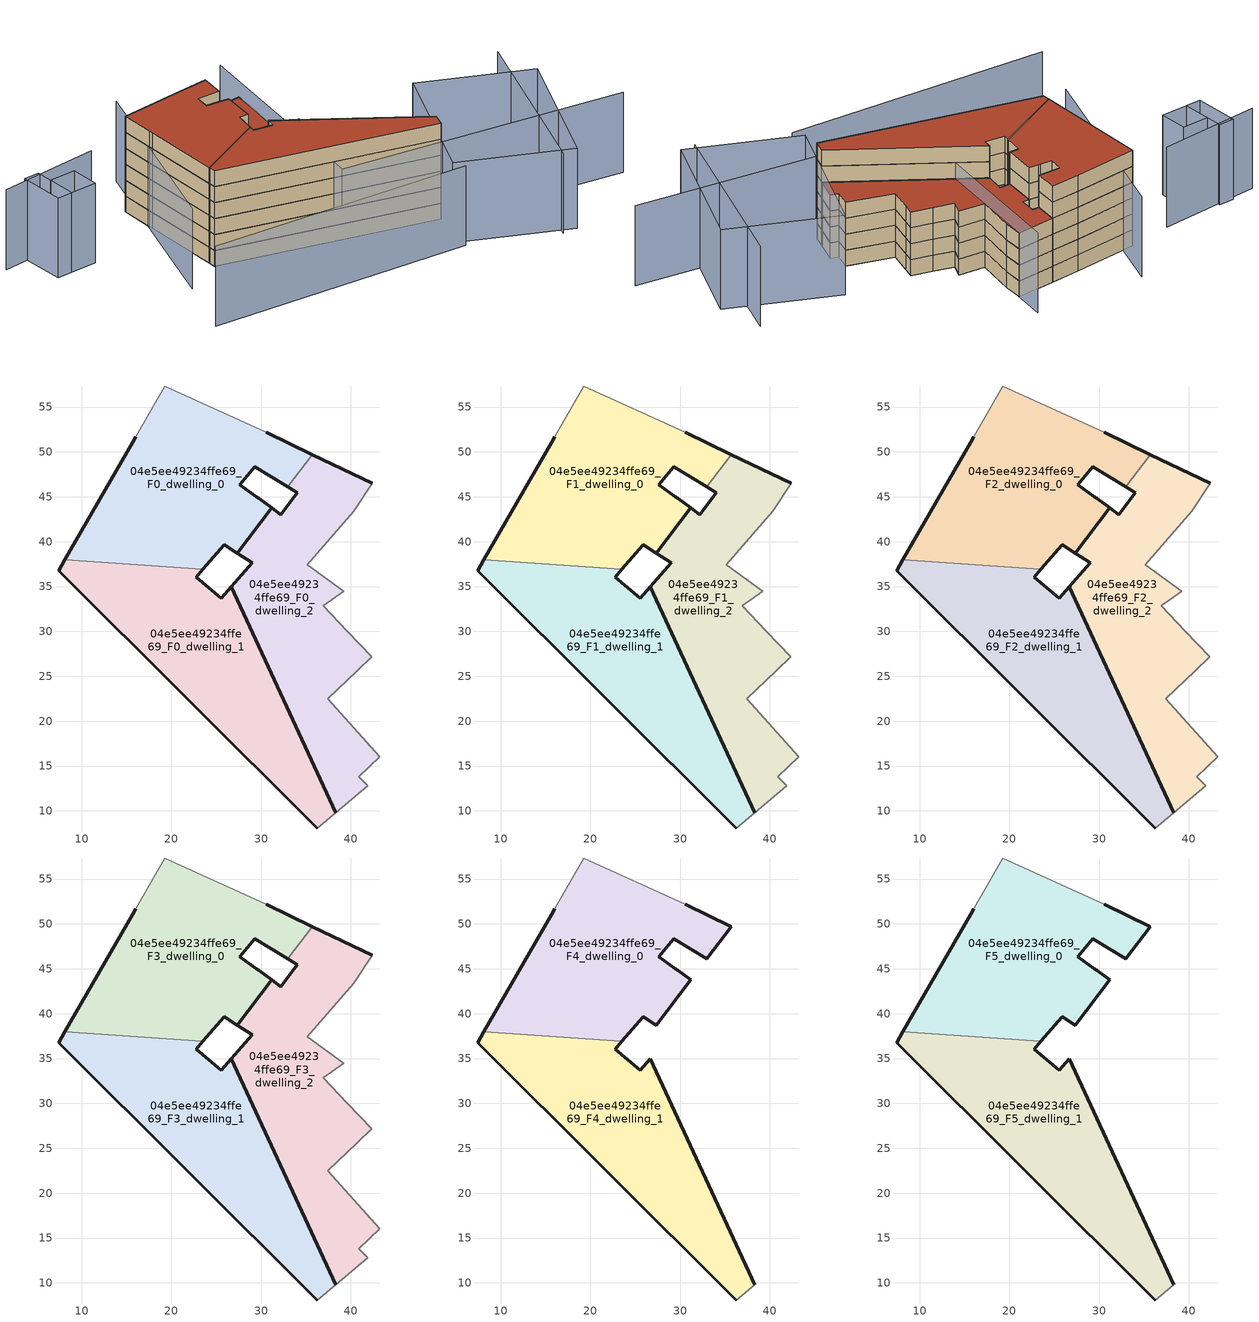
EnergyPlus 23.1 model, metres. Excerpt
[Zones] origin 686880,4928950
04e5ee49234ffe69_F0_dwelling_0
 floor ground (EU_floor_Construction): 31.18,43.76 29.73,44.82 29.49,44.99 27.64,46.34 29.28,48.36 32.96,46.1 35.72,49.72 30.57,52.19 19.29,57.35 16.01,51.67 15.69,51.11 8.13,37.99 23.52,36.91 25.91,39.66 27.35,38.73 z0
 wall outside (EU_wall_Construction): 30.57,52.19 35.72,49.72 / 32.96,46.1 29.28,48.36 27.64,46.34 29.49,44.99 29.73,44.82 31.18,43.76 27.35,38.73 25.91,39.66 23.52,36.91 / 8.13,37.99 15.69,51.11 16.01,51.67 z0:3
 wall adiabatic (EU_wall_Construction): 16.01,51.67 19.29,57.35 30.57,52.19 z0:3
 wall to 04e5ee49234ffe69_F0_dwelling_2 (EU_wall_Construction): 35.72,49.72 32.96,46.1 z0:3
 wall to 04e5ee49234ffe69_F0_dwelling_1 (EU_wall_Construction): 23.52,36.91 8.13,37.99 z0:3
04e5ee49234ffe69_F0_dwelling_1
 floor ground (EU_floor_Construction): 38.31,9.81 26.67,34.96 25.57,33.7 22.77,36.04 23.52,36.91 8.13,37.99 7.43,36.78 36.26,8.1 z0
 wall outside (EU_wall_Construction): 23.52,36.91 22.77,36.04 25.57,33.7 26.67,34.96 38.31,9.81 / 36.26,8.1 7.43,36.78 8.13,37.99 z0:3
 wall adiabatic (EU_wall_Construction): 38.31,9.81 36.26,8.1 z0:3
04e5ee49234ffe69_F0_dwelling_2
 floor ground (EU_floor_Construction): 41.9,12.78 40.91,13.82 43.25,16.02 37.44,22.48 40.7,25.64 42.35,27.21 39.58,30.02 36.91,32.86 39.22,34.48 35.15,37.41 40.34,43.38 42.41,46.5 35.72,49.72 32.96,46.1 34.04,45.44 32.21,43.01 31.18,43.76 27.35,38.73 29.01,37.65 26.67,34.96 38.31,9.81 z0
 wall outside (EU_wall_Construction): 35.72,49.72 42.41,46.5 / 38.32,9.81 26.67,34.96 29.01,37.65 27.35,38.73 31.18,43.76 32.21,43.01 34.04,45.44 32.96,46.1 z0:3
 wall adiabatic (EU_wall_Construction): 42.41,46.5 40.34,43.38 35.15,37.41 39.22,34.48 36.91,32.86 39.58,30.02 42.35,27.21 40.7,25.64 37.44,22.48 43.25,16.02 40.91,13.82 41.9,12.78 38.31,9.81 z0:3
04e5ee49234ffe69_F1_dwelling_0
 floor to 04e5ee49234ffe69_F0_dwelling_0 (EU_floor_Construction): 31.18,43.76 29.73,44.82 29.49,44.99 27.64,46.34 29.28,48.36 32.96,46.1 35.72,49.72 30.57,52.19 19.29,57.35 16.01,51.67 15.69,51.11 8.13,37.99 23.52,36.91 25.91,39.66 27.35,38.73 z3
 wall outside (EU_wall_Construction): 30.57,52.19 35.72,49.72 / 32.96,46.1 29.28,48.36 27.64,46.34 29.49,44.99 29.73,44.82 31.18,43.76 27.35,38.73 25.91,39.66 23.52,36.91 / 8.13,37.99 15.69,51.11 16.01,51.67 z3:6
 wall adiabatic (EU_wall_Construction): 16.01,51.67 19.29,57.35 30.57,52.19 z3:6
 wall to 04e5ee49234ffe69_F1_dwelling_2 (EU_wall_Construction): 35.72,49.72 32.96,46.1 z3:6
 wall to 04e5ee49234ffe69_F1_dwelling_1 (EU_wall_Construction): 23.52,36.91 8.13,37.99 z3:6
04e5ee49234ffe69_F1_dwelling_1
 floor to 04e5ee49234ffe69_F0_dwelling_1 (EU_floor_Construction): 38.31,9.81 26.67,34.96 25.57,33.7 22.77,36.04 23.52,36.91 8.13,37.99 7.43,36.78 36.26,8.1 z3
 wall outside (EU_wall_Construction): 23.52,36.91 22.77,36.04 25.57,33.7 26.67,34.96 38.31,9.81 / 36.26,8.1 7.43,36.78 8.13,37.99 z3:6
 wall adiabatic (EU_wall_Construction): 38.31,9.81 36.26,8.1 z3:6
04e5ee49234ffe69_F1_dwelling_2
 floor to 04e5ee49234ffe69_F0_dwelling_2 (EU_floor_Construction): 41.9,12.78 40.91,13.82 43.25,16.02 37.44,22.48 40.7,25.64 42.35,27.21 39.58,30.02 36.91,32.86 39.22,34.48 35.15,37.41 40.34,43.38 42.41,46.5 35.72,49.72 32.96,46.1 34.04,45.44 32.21,43.01 31.18,43.76 27.35,38.73 29.01,37.65 26.67,34.96 38.31,9.81 z3
 wall outside (EU_wall_Construction): 35.72,49.72 42.41,46.5 / 38.32,9.81 26.67,34.96 29.01,37.65 27.35,38.73 31.18,43.76 32.21,43.01 34.04,45.44 32.96,46.1 z3:6
 wall adiabatic (EU_wall_Construction): 42.41,46.5 40.34,43.38 35.15,37.41 39.22,34.48 36.91,32.86 39.58,30.02 42.35,27.21 40.7,25.64 37.44,22.48 43.25,16.02 40.91,13.82 41.9,12.78 38.31,9.81 z3:6
04e5ee49234ffe69_F2_dwelling_0
 floor to 04e5ee49234ffe69_F1_dwelling_0 (EU_floor_Construction): 31.18,43.76 29.73,44.82 29.49,44.99 27.64,46.34 29.28,48.36 32.96,46.1 35.72,49.72 30.57,52.19 19.29,57.35 16.01,51.67 15.69,51.11 8.13,37.99 23.52,36.91 25.91,39.66 27.35,38.73 z6
 wall outside (EU_wall_Construction): 30.57,52.19 35.72,49.72 / 32.96,46.1 29.28,48.36 27.64,46.34 29.49,44.99 29.73,44.82 31.18,43.76 27.35,38.73 25.91,39.66 23.52,36.91 / 8.13,37.99 15.69,51.11 16.01,51.67 z6:9
 wall adiabatic (EU_wall_Construction): 16.01,51.67 19.29,57.35 30.57,52.19 z6:9
 wall to 04e5ee49234ffe69_F2_dwelling_2 (EU_wall_Construction): 35.72,49.72 32.96,46.1 z6:9
 wall to 04e5ee49234ffe69_F2_dwelling_1 (EU_wall_Construction): 23.52,36.91 8.13,37.99 z6:9
04e5ee49234ffe69_F2_dwelling_1
 floor to 04e5ee49234ffe69_F1_dwelling_1 (EU_floor_Construction): 38.31,9.81 26.67,34.96 25.57,33.7 22.77,36.04 23.52,36.91 8.13,37.99 7.43,36.78 36.26,8.1 z6
 wall outside (EU_wall_Construction): 23.52,36.91 22.77,36.04 25.57,33.7 26.67,34.96 38.31,9.81 / 36.26,8.1 7.43,36.78 8.13,37.99 z6:9
 wall adiabatic (EU_wall_Construction): 38.31,9.81 36.26,8.1 z6:9
04e5ee49234ffe69_F2_dwelling_2
 floor to 04e5ee49234ffe69_F1_dwelling_2 (EU_floor_Construction): 41.9,12.78 40.91,13.82 43.25,16.02 37.44,22.48 40.7,25.64 42.35,27.21 39.58,30.02 36.91,32.86 39.22,34.48 35.15,37.41 40.34,43.38 42.41,46.5 35.72,49.72 32.96,46.1 34.04,45.44 32.21,43.01 31.18,43.76 27.35,38.73 29.01,37.65 26.67,34.96 38.31,9.81 z6
 wall outside (EU_wall_Construction): 35.72,49.72 42.41,46.5 / 38.32,9.81 26.67,34.96 29.01,37.65 27.35,38.73 31.18,43.76 32.21,43.01 34.04,45.44 32.96,46.1 z6:9
 wall adiabatic (EU_wall_Construction): 42.41,46.5 40.34,43.38 35.15,37.41 39.22,34.48 36.91,32.86 39.58,30.02 42.35,27.21 40.7,25.64 37.44,22.48 43.25,16.02 40.91,13.82 41.9,12.78 38.31,9.81 z6:9
04e5ee49234ffe69_F3_dwelling_0
 floor to 04e5ee49234ffe69_F2_dwelling_0 (EU_floor_Construction): 31.18,43.76 29.73,44.82 29.49,44.99 27.64,46.34 29.28,48.36 32.96,46.1 35.72,49.72 30.57,52.19 19.29,57.35 16.01,51.67 15.69,51.11 8.13,37.99 23.52,36.91 25.91,39.66 27.35,38.73 z9
 wall outside (EU_wall_Construction): 30.57,52.19 35.72,49.72 / 32.96,46.1 29.28,48.36 27.64,46.34 29.49,44.99 29.73,44.82 31.18,43.76 27.35,38.73 25.91,39.66 23.52,36.91 / 8.13,37.99 15.69,51.11 16.01,51.67 z9:12
 wall adiabatic (EU_wall_Construction): 16.01,51.67 19.29,57.35 30.57,52.19 z9:12
 wall to 04e5ee49234ffe69_F3_dwelling_2 (EU_wall_Construction): 35.72,49.72 32.96,46.1 z9:12
 wall to 04e5ee49234ffe69_F3_dwelling_1 (EU_wall_Construction): 23.52,36.91 8.13,37.99 z9:12
04e5ee49234ffe69_F3_dwelling_1
 floor to 04e5ee49234ffe69_F2_dwelling_1 (EU_floor_Construction): 38.31,9.81 26.67,34.96 25.57,33.7 22.77,36.04 23.52,36.91 8.13,37.99 7.43,36.78 36.26,8.1 z9
 wall outside (EU_wall_Construction): 23.52,36.91 22.77,36.04 25.57,33.7 26.67,34.96 38.31,9.81 / 36.26,8.1 7.43,36.78 8.13,37.99 z9:12
 wall adiabatic (EU_wall_Construction): 38.31,9.81 36.26,8.1 z9:12
04e5ee49234ffe69_F3_dwelling_2
 floor to 04e5ee49234ffe69_F2_dwelling_2 (EU_floor_Construction): 41.9,12.78 40.91,13.82 43.25,16.02 37.44,22.48 40.7,25.64 42.35,27.21 39.58,30.02 36.91,32.86 39.22,34.48 35.15,37.41 40.34,43.38 42.41,46.5 35.72,49.72 32.96,46.1 34.04,45.44 32.21,43.01 31.18,43.76 27.35,38.73 29.01,37.65 26.67,34.96 38.31,9.81 z9
 wall outside (EU_wall_Construction): 35.72,49.72 42.41,46.5 / 38.32,9.81 26.67,34.96 29.01,37.65 27.35,38.73 31.18,43.76 32.21,43.01 34.04,45.44 32.96,46.1 z9:12
 wall adiabatic (EU_wall_Construction): 42.41,46.5 40.34,43.38 35.15,37.41 39.22,34.48 36.91,32.86 39.58,30.02 42.35,27.21 40.7,25.64 37.44,22.48 43.25,16.02 40.91,13.82 41.9,12.78 38.31,9.81 z9:12
 roof outside (EU_roof_Construction): 42.41,46.5 40.34,43.38 35.15,37.41 39.22,34.48 36.91,32.86 39.58,30.02 42.35,27.21 40.7,25.64 37.44,22.48 43.25,16.02 40.91,13.82 41.9,12.78 38.31,9.81 26.67,34.96 29.01,37.65 27.35,38.73 31.18,43.76 32.21,43.01 34.04,45.44 32.96,46.1 35.72,49.72 z12
04e5ee49234ffe69_F4_dwelling_0
 floor to 04e5ee49234ffe69_F3_dwelling_0 (EU_floor_Construction): 31.18,43.76 29.73,44.82 29.49,44.99 27.64,46.34 29.28,48.36 32.96,46.1 35.72,49.72 30.57,52.19 19.29,57.35 16.01,51.67 15.69,51.11 8.13,37.99 23.52,36.91 25.91,39.66 27.35,38.73 z12
 wall outside (EU_wall_Construction): 30.57,52.19 35.72,49.72 32.96,46.1 29.28,48.36 27.64,46.34 29.49,44.99 29.73,44.82 31.18,43.76 27.35,38.73 25.91,39.66 23.52,36.91 / 8.13,37.99 15.69,51.11 16.01,51.67 z12:15
 wall adiabatic (EU_wall_Construction): 16.01,51.67 19.29,57.35 30.57,52.19 z12:15
 wall to 04e5ee49234ffe69_F4_dwelling_1 (EU_wall_Construction): 23.52,36.91 8.13,37.99 z12:15
04e5ee49234ffe69_F4_dwelling_1
 floor to 04e5ee49234ffe69_F3_dwelling_1 (EU_floor_Construction): 38.31,9.81 26.67,34.96 25.57,33.7 22.77,36.04 23.52,36.91 8.13,37.99 7.43,36.78 36.26,8.1 z12
 wall outside (EU_wall_Construction): 23.52,36.91 22.77,36.04 25.57,33.7 26.67,34.96 38.31,9.81 / 36.26,8.1 7.43,36.78 8.13,37.99 z12:15
 wall adiabatic (EU_wall_Construction): 38.31,9.81 36.26,8.1 z12:15
04e5ee49234ffe69_F5_dwelling_0
 floor to 04e5ee49234ffe69_F4_dwelling_0 (EU_floor_Construction): 31.18,43.76 29.73,44.82 29.49,44.99 27.64,46.34 29.28,48.36 32.96,46.1 35.72,49.72 30.57,52.19 19.29,57.35 16.01,51.67 15.69,51.11 8.13,37.99 23.52,36.91 25.91,39.66 27.35,38.73 z15
 wall outside (EU_wall_Construction): 30.57,52.19 35.72,49.72 32.96,46.1 29.28,48.36 27.64,46.34 29.49,44.99 29.73,44.82 31.18,43.76 27.35,38.73 25.91,39.66 23.52,36.91 / 8.13,37.99 15.69,51.11 16.01,51.67 z15:18
 wall adiabatic (EU_wall_Construction): 16.01,51.67 19.29,57.35 30.57,52.19 z15:18
 wall to 04e5ee49234ffe69_F5_dwelling_1 (EU_wall_Construction): 23.52,36.91 8.13,37.99 z15:18
 roof outside (EU_roof_Construction): 30.57,52.19 35.72,49.72 32.96,46.1 29.28,48.36 27.64,46.34 29.49,44.99 29.73,44.82 31.18,43.76 27.35,38.73 25.91,39.66 23.52,36.91 8.13,37.99 15.69,51.11 16.01,51.67 19.29,57.35 z18
04e5ee49234ffe69_F5_dwelling_1
 floor to 04e5ee49234ffe69_F4_dwelling_1 (EU_floor_Construction): 38.31,9.81 26.67,34.96 25.57,33.7 22.77,36.04 23.52,36.91 8.13,37.99 7.43,36.78 36.26,8.1 z15
 wall outside (EU_wall_Construction): 23.52,36.91 22.77,36.04 25.57,33.7 26.67,34.96 38.31,9.81 / 36.26,8.1 7.43,36.78 8.13,37.99 z15:18
 wall adiabatic (EU_wall_Construction): 38.31,9.81 36.26,8.1 z15:18
 roof outside (EU_roof_Construction): 26.67,34.96 38.31,9.81 36.26,8.1 7.43,36.78 8.13,37.99 23.52,36.91 22.77,36.04 25.57,33.7 z18
shading: -11.39,29.06 29.48,1.07 / 28.46,62.62 -0.91,37.42 / 11.28,60.22 -6.32,68.27 / 39.26,-12.36 67.48,10.52 / 62.29,-13.73 20.79,19.48 / 20.79,19.48 46.24,51.29 / -3.16,57.87 -0.61,62.64 / -0.61,62.64 3.87,60.24 / 3.87,60.24 1.32,55.47 / 1.32,55.47 -3.16,57.87 / 0.89,65.39 -3.16,57.87 / -3.16,57.87 -5.74,59.26 / -5.74,59.26 -1.7,66.78 / -1.7,66.78 0.89,65.39 / 41.76,-13.83 29.58,3.36 / 29.58,3.36 52.43,19.57 / 52.43,19.57 64.62,2.37 / 64.62,2.37 41.76,-13.83 z0:15
[Building]
EU S2 Campaign: North Axis=0; Terrain=City; Solar Distribution=FullExterior
[Site:Location]
Bologna: Latitude=44.5; Longitude=11.25; Time Zone=1; Elevation=37
[SizingPeriod:WeatherFileDays]
AnnualSizingPeriod: Begin Month=1; Begin Day of Month=1; End Month=12; End Day of Month=31; Day of Week for Start Day=Monday; Use Weather File Daylight Saving Period=No; Use Weather File Rain and Snow Indicators=No
[MATERIAL]
EU_InternalMass_Material: Roughness=MediumRough; Thickness=0.1; Conductivity=1; Density=1800; Specific Heat=900; Thermal Absorptance=0.9; Solar Absorptance=0.7; Visible Absorptance=0.7
[MATERIAL:NOMASS] Roughness=MediumRough; Thermal Absorptance=0.9; Solar Absorptance=0.7; Visible Absorptance=0.7
Name | Thermal Resistance
EU_wall_NoMass | 0.905828
EU_roof_NoMass | 0.37593
EU_floor_NoMass | 0.67114
[CONSTRUCTION]
EU_wall_Construction: EU_wall_NoMass
EU_roof_Construction: EU_roof_NoMass
EU_floor_Construction: EU_floor_NoMass
EU_InternalMass_Construction: EU_InternalMass_Material
[ZONE] Type=1; Multiplier=1; Ceiling Height=autocalculate; Floor Area=autocalculate; Part of Total Floor Area=Yes
Name | Volume
04e5ee49234ffe69_F0_dwelling_0; 04e5ee49234ffe69_F1_dwelling_0; 04e5ee49234ffe69_F2_dwelling_0; 04e5ee49234ffe69_F3_dwelling_0; 04e5ee49234ffe69_F4_dwelling_0; 04e5ee49234ffe69_F5_dwelling_0 | 917.387
04e5ee49234ffe69_F0_dwelling_1 | 917.421
04e5ee49234ffe69_F1_dwelling_1; 04e5ee49234ffe69_F2_dwelling_1; 04e5ee49234ffe69_F3_dwelling_1; 04e5ee49234ffe69_F4_dwelling_1; 04e5ee49234ffe69_F5_dwelling_1 | 917.424
04e5ee49234ffe69_F0_dwelling_2; 04e5ee49234ffe69_F1_dwelling_2; 04e5ee49234ffe69_F2_dwelling_2; 04e5ee49234ffe69_F3_dwelling_2 | 917.34
[INTERNALMASS] Construction=EU_InternalMass_Construction
Name | Zone or ZoneList | Surface Area
04e5ee49234ffe69_F0_dwelling_0_EU_InternalMass | 04e5ee49234ffe69_F0_dwelling_0 | 305.795
04e5ee49234ffe69_F0_dwelling_1_EU_InternalMass | 04e5ee49234ffe69_F0_dwelling_1 | 305.808
04e5ee49234ffe69_F0_dwelling_2_EU_InternalMass | 04e5ee49234ffe69_F0_dwelling_2 | 305.78
04e5ee49234ffe69_F1_dwelling_0_EU_InternalMass | 04e5ee49234ffe69_F1_dwelling_0 | 305.795
04e5ee49234ffe69_F1_dwelling_1_EU_InternalMass | 04e5ee49234ffe69_F1_dwelling_1 | 305.808
04e5ee49234ffe69_F1_dwelling_2_EU_InternalMass | 04e5ee49234ffe69_F1_dwelling_2 | 305.78
04e5ee49234ffe69_F2_dwelling_0_EU_InternalMass | 04e5ee49234ffe69_F2_dwelling_0 | 305.795
04e5ee49234ffe69_F2_dwelling_1_EU_InternalMass | 04e5ee49234ffe69_F2_dwelling_1 | 305.808
04e5ee49234ffe69_F2_dwelling_2_EU_InternalMass | 04e5ee49234ffe69_F2_dwelling_2 | 305.78
04e5ee49234ffe69_F3_dwelling_0_EU_InternalMass | 04e5ee49234ffe69_F3_dwelling_0 | 305.795
04e5ee49234ffe69_F3_dwelling_1_EU_InternalMass | 04e5ee49234ffe69_F3_dwelling_1 | 305.808
04e5ee49234ffe69_F3_dwelling_2_EU_InternalMass | 04e5ee49234ffe69_F3_dwelling_2 | 305.78
04e5ee49234ffe69_F4_dwelling_0_EU_InternalMass | 04e5ee49234ffe69_F4_dwelling_0 | 458.7
04e5ee49234ffe69_F4_dwelling_1_EU_InternalMass | 04e5ee49234ffe69_F4_dwelling_1 | 458.684
04e5ee49234ffe69_F5_dwelling_0_EU_InternalMass | 04e5ee49234ffe69_F5_dwelling_0 | 458.7
04e5ee49234ffe69_F5_dwelling_1_EU_InternalMass | 04e5ee49234ffe69_F5_dwelling_1 | 458.684
[OTHEREQUIPMENT] Fuel Type=Electricity; Design Level Calculation Method=Watts/Area; Power per Zone Floor Area=1; Fraction Latent=0; Fraction Radiant=0; Fraction Lost=0; Carbon Dioxide Generation Rate=0; EndUse Subcategory=EU_Step8_InternalGains
Name | Zone or ZoneList or Space or SpaceList | Schedule
EU_Step8_InternalGain_04e5ee49234ffe69_F0_dwelling_0_f000 | 04e5ee49234ffe69_F0_dwelling_0 | EU_Step8_GainSchedule_04e5ee49234ffe69_F0_dwelling_0_f000
EU_Step8_InternalGain_04e5ee49234ffe69_F0_dwelling_1_f000 | 04e5ee49234ffe69_F0_dwelling_1 | EU_Step8_GainSchedule_04e5ee49234ffe69_F0_dwelling_1_f000
EU_Step8_InternalGain_04e5ee49234ffe69_F0_dwelling_2_f000 | 04e5ee49234ffe69_F0_dwelling_2 | EU_Step8_GainSchedule_04e5ee49234ffe69_F0_dwelling_2_f000
EU_Step8_InternalGain_04e5ee49234ffe69_F1_dwelling_0_f000 | 04e5ee49234ffe69_F1_dwelling_0 | EU_Step8_GainSchedule_04e5ee49234ffe69_F1_dwelling_0_f000
EU_Step8_InternalGain_04e5ee49234ffe69_F1_dwelling_1_f000 | 04e5ee49234ffe69_F1_dwelling_1 | EU_Step8_GainSchedule_04e5ee49234ffe69_F1_dwelling_1_f000
EU_Step8_InternalGain_04e5ee49234ffe69_F1_dwelling_2_f000 | 04e5ee49234ffe69_F1_dwelling_2 | EU_Step8_GainSchedule_04e5ee49234ffe69_F1_dwelling_2_f000
EU_Step8_InternalGain_04e5ee49234ffe69_F2_dwelling_0_f000 | 04e5ee49234ffe69_F2_dwelling_0 | EU_Step8_GainSchedule_04e5ee49234ffe69_F2_dwelling_0_f000
EU_Step8_InternalGain_04e5ee49234ffe69_F2_dwelling_1_f000 | 04e5ee49234ffe69_F2_dwelling_1 | EU_Step8_GainSchedule_04e5ee49234ffe69_F2_dwelling_1_f000
EU_Step8_InternalGain_04e5ee49234ffe69_F2_dwelling_2_f000 | 04e5ee49234ffe69_F2_dwelling_2 | EU_Step8_GainSchedule_04e5ee49234ffe69_F2_dwelling_2_f000
EU_Step8_InternalGain_04e5ee49234ffe69_F3_dwelling_0_f000 | 04e5ee49234ffe69_F3_dwelling_0 | EU_Step8_GainSchedule_04e5ee49234ffe69_F3_dwelling_0_f000
EU_Step8_InternalGain_04e5ee49234ffe69_F3_dwelling_1_f000 | 04e5ee49234ffe69_F3_dwelling_1 | EU_Step8_GainSchedule_04e5ee49234ffe69_F3_dwelling_1_f000
EU_Step8_InternalGain_04e5ee49234ffe69_F3_dwelling_2_f000 | 04e5ee49234ffe69_F3_dwelling_2 | EU_Step8_GainSchedule_04e5ee49234ffe69_F3_dwelling_2_f000
EU_Step8_InternalGain_04e5ee49234ffe69_F4_dwelling_0_f000 | 04e5ee49234ffe69_F4_dwelling_0 | EU_Step8_GainSchedule_04e5ee49234ffe69_F4_dwelling_0_f000
EU_Step8_InternalGain_04e5ee49234ffe69_F4_dwelling_1_f000 | 04e5ee49234ffe69_F4_dwelling_1 | EU_Step8_GainSchedule_04e5ee49234ffe69_F4_dwelling_1_f000
EU_Step8_InternalGain_04e5ee49234ffe69_F5_dwelling_0_f000 | 04e5ee49234ffe69_F5_dwelling_0 | EU_Step8_GainSchedule_04e5ee49234ffe69_F5_dwelling_0_f000
EU_Step8_InternalGain_04e5ee49234ffe69_F5_dwelling_1_f000 | 04e5ee49234ffe69_F5_dwelling_1 | EU_Step8_GainSchedule_04e5ee49234ffe69_F5_dwelling_1_f000
[ZONEVENTILATION:DESIGNFLOWRATE] Schedule=EU_AlwaysOn; Design Flow Rate Calculation Method=AirChanges/Hour; Air Changes per Hour=0.73129; Ventilation Type=Natural; Fan Pressure Rise=0; Fan Total Efficiency=1; Constant Term Coefficient=1; Temperature Term Coefficient=0; Velocity Term Coefficient=0; Velocity Squared Term Coefficient=0; Minimum Indoor Temperature=-100; Maximum Indoor Temperature=100; Delta Temperature=-100; Minimum Outdoor Temperature=-100; Maximum Outdoor Temperature=100; Maximum Wind Speed=40
Name | Zone or ZoneList or Space or SpaceList
EU_ConstantAir_04e5ee49234ffe69_F0_dwelling_0 | 04e5ee49234ffe69_F0_dwelling_0
EU_ConstantAir_04e5ee49234ffe69_F0_dwelling_1 | 04e5ee49234ffe69_F0_dwelling_1
EU_ConstantAir_04e5ee49234ffe69_F0_dwelling_2 | 04e5ee49234ffe69_F0_dwelling_2
EU_ConstantAir_04e5ee49234ffe69_F1_dwelling_0 | 04e5ee49234ffe69_F1_dwelling_0
EU_ConstantAir_04e5ee49234ffe69_F1_dwelling_1 | 04e5ee49234ffe69_F1_dwelling_1
EU_ConstantAir_04e5ee49234ffe69_F1_dwelling_2 | 04e5ee49234ffe69_F1_dwelling_2
EU_ConstantAir_04e5ee49234ffe69_F2_dwelling_0 | 04e5ee49234ffe69_F2_dwelling_0
EU_ConstantAir_04e5ee49234ffe69_F2_dwelling_1 | 04e5ee49234ffe69_F2_dwelling_1
EU_ConstantAir_04e5ee49234ffe69_F2_dwelling_2 | 04e5ee49234ffe69_F2_dwelling_2
EU_ConstantAir_04e5ee49234ffe69_F3_dwelling_0 | 04e5ee49234ffe69_F3_dwelling_0
EU_ConstantAir_04e5ee49234ffe69_F3_dwelling_1 | 04e5ee49234ffe69_F3_dwelling_1
EU_ConstantAir_04e5ee49234ffe69_F3_dwelling_2 | 04e5ee49234ffe69_F3_dwelling_2
EU_ConstantAir_04e5ee49234ffe69_F4_dwelling_0 | 04e5ee49234ffe69_F4_dwelling_0
EU_ConstantAir_04e5ee49234ffe69_F4_dwelling_1 | 04e5ee49234ffe69_F4_dwelling_1
EU_ConstantAir_04e5ee49234ffe69_F5_dwelling_0 | 04e5ee49234ffe69_F5_dwelling_0
EU_ConstantAir_04e5ee49234ffe69_F5_dwelling_1 | 04e5ee49234ffe69_F5_dwelling_1
[SIZING:ZONE] Zone Cooling Design Supply Air Temperature Input Method=SupplyAirTemperature; Zone Cooling Design Supply Air Temperature=13; Zone Heating Design Supply Air Temperature Input Method=SupplyAirTemperature; Zone Heating Design Supply Air Temperature=50; Zone Cooling Design Supply Air Humidity Ratio=0.008; Zone Heating Design Supply Air Humidity Ratio=0.008; Cooling Design Air Flow Method=DesignDay; Cooling Design Air Flow Rate=0; Cooling Minimum Air Flow per Zone Floor Area=0.000762; Cooling Minimum Air Flow=0; Cooling Minimum Air Flow Fraction=0.2; Heating Design Air Flow Method=DesignDay; Heating Design Air Flow Rate=0; Heating Maximum Air Flow per Zone Floor Area=0.002032; Heating Maximum Air Flow=0.141576; Heating Maximum Air Flow Fraction=0.3; Account for Dedicated Outdoor Air System=No; Dedicated Outdoor Air System Control Strategy=NeutralSupplyAir; Dedicated Outdoor Air Low Setpoint Temperature for Design=autosize; Dedicated Outdoor Air High Setpoint Temperature for Design=autosize; Zone Load Sizing Method=Sensible Load Only No Latent Load; Zone Latent Cooling Design Supply Air Humidity Ratio Input Method=HumidityRatioDifference; Zone Cooling Design Supply Air Humidity Ratio Difference=0.005; Zone Latent Heating Design Supply Air Humidity Ratio Input Method=HumidityRatioDifference; Zone Humidification Design Supply Air Humidity Ratio Difference=0.005
04e5ee49234ffe69_F0_dwelling_0; 04e5ee49234ffe69_F0_dwelling_1; 04e5ee49234ffe69_F0_dwelling_2; 04e5ee49234ffe69_F1_dwelling_0; 04e5ee49234ffe69_F1_dwelling_1; 04e5ee49234ffe69_F1_dwelling_2; 04e5ee49234ffe69_F2_dwelling_0; 04e5ee49234ffe69_F2_dwelling_1; 04e5ee49234ffe69_F2_dwelling_2; 04e5ee49234ffe69_F3_dwelling_0; 04e5ee49234ffe69_F3_dwelling_1; 04e5ee49234ffe69_F3_dwelling_2; 04e5ee49234ffe69_F4_dwelling_0; 04e5ee49234ffe69_F4_dwelling_1; 04e5ee49234ffe69_F5_dwelling_0; 04e5ee49234ffe69_F5_dwelling_1
[ThermostatSetpoint:DualSetpoint] Heating Setpoint Temperature Schedule=HVACTemplate-Always 20; Cooling Setpoint Temperature Schedule=HVACTemplate-Always 50
EU_HeatOnly_04e5ee49234ffe69_F0_dwelling_0 Dual SP Control; EU_HeatOnly_04e5ee49234ffe69_F0_dwelling_1 Dual SP Control; EU_HeatOnly_04e5ee49234ffe69_F0_dwelling_2 Dual SP Control; EU_HeatOnly_04e5ee49234ffe69_F1_dwelling_0 Dual SP Control; EU_HeatOnly_04e5ee49234ffe69_F1_dwelling_1 Dual SP Control; EU_HeatOnly_04e5ee49234ffe69_F1_dwelling_2 Dual SP Control; EU_HeatOnly_04e5ee49234ffe69_F2_dwelling_0 Dual SP Control; EU_HeatOnly_04e5ee49234ffe69_F2_dwelling_1 Dual SP Control; EU_HeatOnly_04e5ee49234ffe69_F2_dwelling_2 Dual SP Control; EU_HeatOnly_04e5ee49234ffe69_F3_dwelling_0 Dual SP Control; EU_HeatOnly_04e5ee49234ffe69_F3_dwelling_1 Dual SP Control; EU_HeatOnly_04e5ee49234ffe69_F3_dwelling_2 Dual SP Control; EU_HeatOnly_04e5ee49234ffe69_F4_dwelling_0 Dual SP Control; EU_HeatOnly_04e5ee49234ffe69_F4_dwelling_1 Dual SP Control; EU_HeatOnly_04e5ee49234ffe69_F5_dwelling_0 Dual SP Control; EU_HeatOnly_04e5ee49234ffe69_F5_dwelling_1 Dual SP Control
[ZoneControl:Thermostat] Control Type Schedule=HVACTemplate-Always 4
Name | Zone or ZoneList | Control
04e5ee49234ffe69_F0_dwelling_0 Thermostat | 04e5ee49234ffe69_F0_dwelling_0 | EU_HeatOnly_04e5ee49234ffe69_F0_dwelling_0 Dual SP Control
04e5ee49234ffe69_F0_dwelling_1 Thermostat | 04e5ee49234ffe69_F0_dwelling_1 | EU_HeatOnly_04e5ee49234ffe69_F0_dwelling_1 Dual SP Control
04e5ee49234ffe69_F0_dwelling_2 Thermostat | 04e5ee49234ffe69_F0_dwelling_2 | EU_HeatOnly_04e5ee49234ffe69_F0_dwelling_2 Dual SP Control
04e5ee49234ffe69_F1_dwelling_0 Thermostat | 04e5ee49234ffe69_F1_dwelling_0 | EU_HeatOnly_04e5ee49234ffe69_F1_dwelling_0 Dual SP Control
04e5ee49234ffe69_F1_dwelling_1 Thermostat | 04e5ee49234ffe69_F1_dwelling_1 | EU_HeatOnly_04e5ee49234ffe69_F1_dwelling_1 Dual SP Control
04e5ee49234ffe69_F1_dwelling_2 Thermostat | 04e5ee49234ffe69_F1_dwelling_2 | EU_HeatOnly_04e5ee49234ffe69_F1_dwelling_2 Dual SP Control
04e5ee49234ffe69_F2_dwelling_0 Thermostat | 04e5ee49234ffe69_F2_dwelling_0 | EU_HeatOnly_04e5ee49234ffe69_F2_dwelling_0 Dual SP Control
04e5ee49234ffe69_F2_dwelling_1 Thermostat | 04e5ee49234ffe69_F2_dwelling_1 | EU_HeatOnly_04e5ee49234ffe69_F2_dwelling_1 Dual SP Control
04e5ee49234ffe69_F2_dwelling_2 Thermostat | 04e5ee49234ffe69_F2_dwelling_2 | EU_HeatOnly_04e5ee49234ffe69_F2_dwelling_2 Dual SP Control
04e5ee49234ffe69_F3_dwelling_0 Thermostat | 04e5ee49234ffe69_F3_dwelling_0 | EU_HeatOnly_04e5ee49234ffe69_F3_dwelling_0 Dual SP Control
04e5ee49234ffe69_F3_dwelling_1 Thermostat | 04e5ee49234ffe69_F3_dwelling_1 | EU_HeatOnly_04e5ee49234ffe69_F3_dwelling_1 Dual SP Control
04e5ee49234ffe69_F3_dwelling_2 Thermostat | 04e5ee49234ffe69_F3_dwelling_2 | EU_HeatOnly_04e5ee49234ffe69_F3_dwelling_2 Dual SP Control
04e5ee49234ffe69_F4_dwelling_0 Thermostat | 04e5ee49234ffe69_F4_dwelling_0 | EU_HeatOnly_04e5ee49234ffe69_F4_dwelling_0 Dual SP Control
04e5ee49234ffe69_F4_dwelling_1 Thermostat | 04e5ee49234ffe69_F4_dwelling_1 | EU_HeatOnly_04e5ee49234ffe69_F4_dwelling_1 Dual SP Control
04e5ee49234ffe69_F5_dwelling_0 Thermostat | 04e5ee49234ffe69_F5_dwelling_0 | EU_HeatOnly_04e5ee49234ffe69_F5_dwelling_0 Dual SP Control
04e5ee49234ffe69_F5_dwelling_1 Thermostat | 04e5ee49234ffe69_F5_dwelling_1 | EU_HeatOnly_04e5ee49234ffe69_F5_dwelling_1 Dual SP Control
[Zone equipment]
04e5ee49234ffe69_F0_dwelling_0: 04e5ee49234ffe69_F0_dwelling_0 Ideal Loads Air System
04e5ee49234ffe69_F0_dwelling_1: 04e5ee49234ffe69_F0_dwelling_1 Ideal Loads Air System
04e5ee49234ffe69_F0_dwelling_2: 04e5ee49234ffe69_F0_dwelling_2 Ideal Loads Air System
04e5ee49234ffe69_F1_dwelling_0: 04e5ee49234ffe69_F1_dwelling_0 Ideal Loads Air System
04e5ee49234ffe69_F1_dwelling_1: 04e5ee49234ffe69_F1_dwelling_1 Ideal Loads Air System
04e5ee49234ffe69_F1_dwelling_2: 04e5ee49234ffe69_F1_dwelling_2 Ideal Loads Air System
04e5ee49234ffe69_F2_dwelling_0: 04e5ee49234ffe69_F2_dwelling_0 Ideal Loads Air System
04e5ee49234ffe69_F2_dwelling_1: 04e5ee49234ffe69_F2_dwelling_1 Ideal Loads Air System
04e5ee49234ffe69_F2_dwelling_2: 04e5ee49234ffe69_F2_dwelling_2 Ideal Loads Air System
04e5ee49234ffe69_F3_dwelling_0: 04e5ee49234ffe69_F3_dwelling_0 Ideal Loads Air System
04e5ee49234ffe69_F3_dwelling_1: 04e5ee49234ffe69_F3_dwelling_1 Ideal Loads Air System
04e5ee49234ffe69_F3_dwelling_2: 04e5ee49234ffe69_F3_dwelling_2 Ideal Loads Air System
04e5ee49234ffe69_F4_dwelling_0: 04e5ee49234ffe69_F4_dwelling_0 Ideal Loads Air System
04e5ee49234ffe69_F4_dwelling_1: 04e5ee49234ffe69_F4_dwelling_1 Ideal Loads Air System
04e5ee49234ffe69_F5_dwelling_0: 04e5ee49234ffe69_F5_dwelling_0 Ideal Loads Air System
04e5ee49234ffe69_F5_dwelling_1: 04e5ee49234ffe69_F5_dwelling_1 Ideal Loads Air System
[ZoneHVAC:IdealLoadsAirSystem] Availability Schedule=EU_AlwaysOn; Maximum Heating Supply Air Temperature [C]=50; Minimum Cooling Supply Air Temperature [C]=13; Maximum Heating Supply Air Humidity Ratio [kg-H20/kg-air]=0.0156; Minimum Cooling Supply Air Humidity Ratio [kg-H20/kg-air]=0.0077; Heating Limit=NoLimit; Cooling Limit=NoLimit; Heating Availability Schedule=EU_AlwaysOn; Cooling Availability Schedule=EU_CoolingOff; Dehumidification Control Type=ConstantSensibleHeatRatio; Cooling Sensible Heat Ratio=0.7; Humidification Control Type=None; Demand Controlled Ventilation Type=None; Outdoor Air Economizer Type=NoEconomizer; Heat Recovery Type=None; Sensible Heat Recovery Effectiveness=0.7; Latent Heat Recovery Effectiveness=0.65
04e5ee49234ffe69_F0_dwelling_0 Ideal Loads Air System; 04e5ee49234ffe69_F0_dwelling_1 Ideal Loads Air System; 04e5ee49234ffe69_F0_dwelling_2 Ideal Loads Air System; 04e5ee49234ffe69_F1_dwelling_0 Ideal Loads Air System; 04e5ee49234ffe69_F1_dwelling_1 Ideal Loads Air System; 04e5ee49234ffe69_F1_dwelling_2 Ideal Loads Air System; 04e5ee49234ffe69_F2_dwelling_0 Ideal Loads Air System; 04e5ee49234ffe69_F2_dwelling_1 Ideal Loads Air System; 04e5ee49234ffe69_F2_dwelling_2 Ideal Loads Air System; 04e5ee49234ffe69_F3_dwelling_0 Ideal Loads Air System; 04e5ee49234ffe69_F3_dwelling_1 Ideal Loads Air System; 04e5ee49234ffe69_F3_dwelling_2 Ideal Loads Air System; 04e5ee49234ffe69_F4_dwelling_0 Ideal Loads Air System; 04e5ee49234ffe69_F4_dwelling_1 Ideal Loads Air System; 04e5ee49234ffe69_F5_dwelling_0 Ideal Loads Air System; 04e5ee49234ffe69_F5_dwelling_1 Ideal Loads Air System
[SCHEDULE:CONSTANT]
Name | Hourly Value
EU_AlwaysOn | 1
EU_CoolingOff | 0
[SCHEDULE:FILE] Column Number=1; Rows to Skip at Top=0; Number of Hours of Data=8760; Column Separator=Comma; Interpolate to Timestep=No; Minutes per Item=60; Adjust Schedule for Daylight Savings=Yes
Name | File
EU_Step8_GainSchedule_04e5ee49234ffe69_F0_dwelling_0_f000 | ../../schedules/04e5ee49234ffe69/04e5ee49234ffe69_F0_dwelling_0_f000_gain.csv
EU_Step8_GainSchedule_04e5ee49234ffe69_F0_dwelling_1_f000 | ../../schedules/04e5ee49234ffe69/04e5ee49234ffe69_F0_dwelling_1_f000_gain.csv
EU_Step8_GainSchedule_04e5ee49234ffe69_F0_dwelling_2_f000 | ../../schedules/04e5ee49234ffe69/04e5ee49234ffe69_F0_dwelling_2_f000_gain.csv
EU_Step8_GainSchedule_04e5ee49234ffe69_F1_dwelling_0_f000 | ../../schedules/04e5ee49234ffe69/04e5ee49234ffe69_F1_dwelling_0_f000_gain.csv
EU_Step8_GainSchedule_04e5ee49234ffe69_F1_dwelling_1_f000 | ../../schedules/04e5ee49234ffe69/04e5ee49234ffe69_F1_dwelling_1_f000_gain.csv
EU_Step8_GainSchedule_04e5ee49234ffe69_F1_dwelling_2_f000 | ../../schedules/04e5ee49234ffe69/04e5ee49234ffe69_F1_dwelling_2_f000_gain.csv
EU_Step8_GainSchedule_04e5ee49234ffe69_F2_dwelling_0_f000 | ../../schedules/04e5ee49234ffe69/04e5ee49234ffe69_F2_dwelling_0_f000_gain.csv
EU_Step8_GainSchedule_04e5ee49234ffe69_F2_dwelling_1_f000 | ../../schedules/04e5ee49234ffe69/04e5ee49234ffe69_F2_dwelling_1_f000_gain.csv
EU_Step8_GainSchedule_04e5ee49234ffe69_F2_dwelling_2_f000 | ../../schedules/04e5ee49234ffe69/04e5ee49234ffe69_F2_dwelling_2_f000_gain.csv
EU_Step8_GainSchedule_04e5ee49234ffe69_F3_dwelling_0_f000 | ../../schedules/04e5ee49234ffe69/04e5ee49234ffe69_F3_dwelling_0_f000_gain.csv
EU_Step8_GainSchedule_04e5ee49234ffe69_F3_dwelling_1_f000 | ../../schedules/04e5ee49234ffe69/04e5ee49234ffe69_F3_dwelling_1_f000_gain.csv
EU_Step8_GainSchedule_04e5ee49234ffe69_F3_dwelling_2_f000 | ../../schedules/04e5ee49234ffe69/04e5ee49234ffe69_F3_dwelling_2_f000_gain.csv
EU_Step8_GainSchedule_04e5ee49234ffe69_F4_dwelling_0_f000 | ../../schedules/04e5ee49234ffe69/04e5ee49234ffe69_F4_dwelling_0_f000_gain.csv
EU_Step8_GainSchedule_04e5ee49234ffe69_F4_dwelling_1_f000 | ../../schedules/04e5ee49234ffe69/04e5ee49234ffe69_F4_dwelling_1_f000_gain.csv
EU_Step8_GainSchedule_04e5ee49234ffe69_F5_dwelling_0_f000 | ../../schedules/04e5ee49234ffe69/04e5ee49234ffe69_F5_dwelling_0_f000_gain.csv
EU_Step8_GainSchedule_04e5ee49234ffe69_F5_dwelling_1_f000 | ../../schedules/04e5ee49234ffe69/04e5ee49234ffe69_F5_dwelling_1_f000_gain.csv
[Schedule:Compact]
HVACTemplate-Always 20: Through: 12/31, For: AllDays, Until: 24:00, 20
HVACTemplate-Always 50: Through: 12/31, For: AllDays, Until: 24:00, 50
HVACTemplate-Always 4: Through: 12/31, For: AllDays, Until: 24:00, 4
